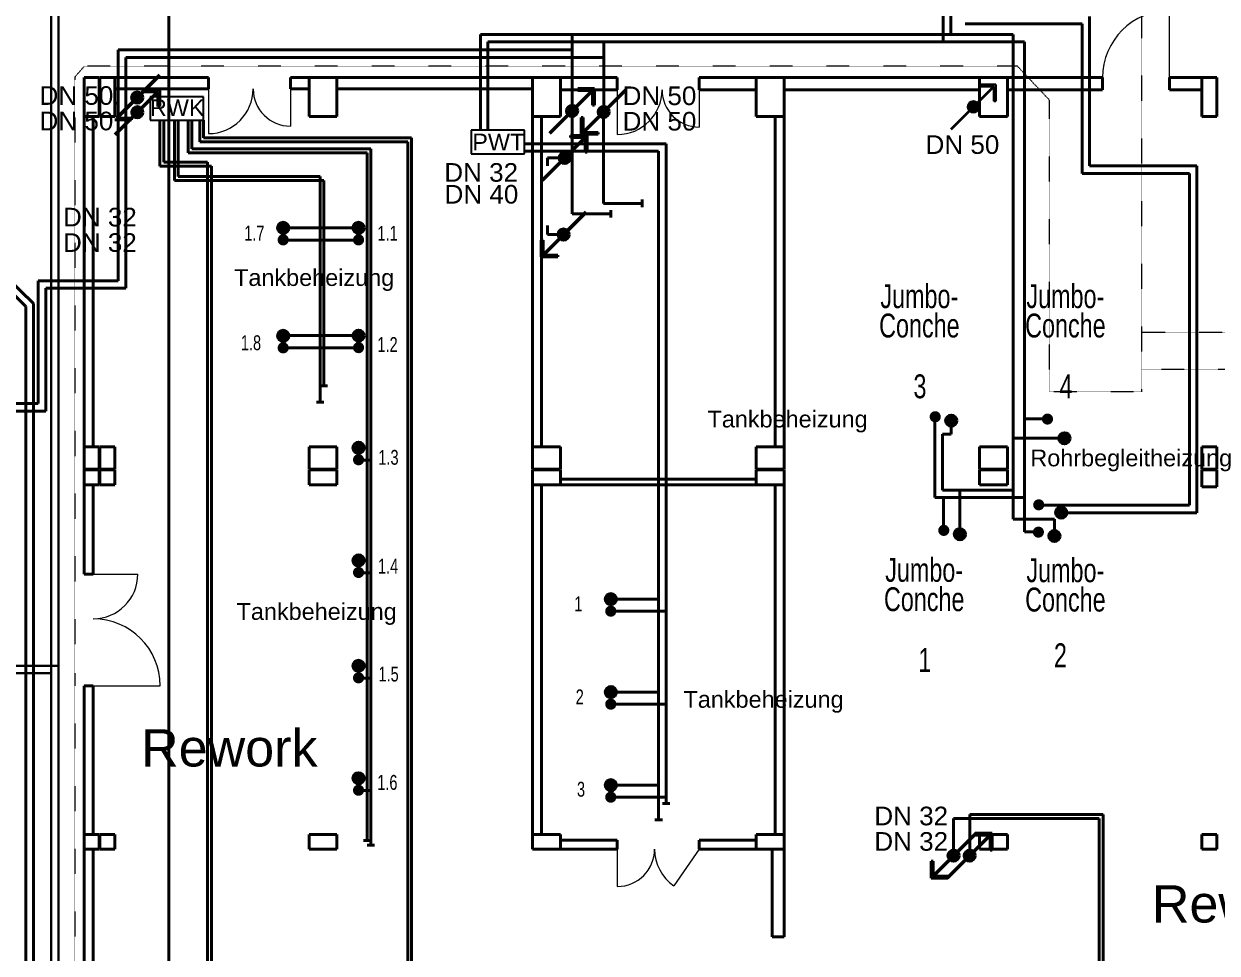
# Model space of a CAD drawing. Header units: millimetres. Extents: x 10546 to 220412, y -33380 to 110888.
# Drawn here: x 48862 to 80892, y 56786 to 81744 of the extents above; entities that cross this region are included whole.
import ezdxf

# ---------------------------------------------------------------- set-up
doc = ezdxf.new("R2010")
doc.units = ezdxf.units.MM
doc.linetypes.add('ACAD_ISO03W100', pattern=[30, 12, -18])
for name, color, linetype, lineweight in [('A03_Türen', 253, 'Continuous', 20), ('A0_Grundriß', 7, 'Continuous', 40), ('A0_Grundriß_Versorgungskanal', 253, 'Continuous', 20), ('Heiz Wasser +35 Prozess R', 30, 'Continuous', 40), ('Heiz Wasser +45 Prozess V', 1, 'Continuous', 40), ('Heiz Wasser +50 -Heizkörper Rücklauff', 241, 'Continuous', 30), ('Heiz Wasser +60 -Heizkörper Vorlauf', 6, 'Continuous', 30), ('Heiz Wasser +70 Klima R (luftung)', 242, 'Continuous', 40), ('Heiz Wasser +70 Prozess R', 242, 'Continuous', 40), ('Heiz Wasser +90 Klima V (luftung)', 22, 'Continuous', 40), ('Heiz Wasser +90 Prozess V', 41, 'Continuous', 40)]:
    doc.layers.add(name, color=color, linetype=linetype, lineweight=lineweight)
doc.layers.add('A06_Text', color=7, linetype='Continuous')
doc.layers.add('A06_Text  -Belegung', color=253, linetype='Continuous')
doc.styles.get("Standard").update_dxf_attribs({"font": 'arial.ttf'})

msp = doc.modelspace()

# ---------------------------------------------------------------- hatches: boundary and pattern name
at = {"layer": 'Heiz Wasser +35 Prozess R'}
h = msp.add_hatch(color=256, dxfattribs=at)
h.dxf.hatch_style = 1
h.paths.add_polyline_path([(63281, 78033, -0.023583), (63271, 78043), (62776, 77547), (62786, 77537)])
h.paths.add_polyline_path([(63933, 78695), (63933, 78295), (63983, 78295), (63983, 78745), (63533, 78745), (63533, 78695)])
h.paths.add_polyline_path([(63923, 78695), (63483, 78254, -0.023583), (63493, 78244), (63933, 78685), (63933, 78695)])
h = msp.add_hatch(color=256, dxfattribs=at)
h.dxf.hatch_style = 1
h.paths.add_polyline_path([(63532, 78143, 0.198912), (63488, 78250), (63276, 78037, 0.668179)])
h.paths.add_polyline_path([(63488, 78250, 0.668179), (63232, 78143, 0.198912), (63276, 78037)])
h = msp.add_hatch(color=256, dxfattribs=at)
h.dxf.hatch_style = 1
h.paths.add_polyline_path([(55674, 76264, 0.198912), (55718, 76158), (55930, 76370, 0.668179)])
h.paths.add_polyline_path([(55718, 76158, 0.668179), (55974, 76264, 0.198912), (55930, 76370)])
h = msp.add_hatch(color=256, dxfattribs=at)
h.dxf.hatch_style = 1
h.paths.add_polyline_path([(57696, 76264, 0.198912), (57740, 76158), (57952, 76370, 0.668179)])
h.paths.add_polyline_path([(57740, 76158, 0.668179), (57996, 76264, 0.198912), (57952, 76370)])
h = msp.add_hatch(color=256, dxfattribs=at)
h.dxf.hatch_style = 1
h.paths.add_polyline_path([(55674, 73364, 0.198912), (55718, 73258), (55930, 73470, 0.668179)])
h.paths.add_polyline_path([(55718, 73258, 0.668179), (55974, 73364, 0.198912), (55930, 73470)])
h = msp.add_hatch(color=256, dxfattribs=at)
h.dxf.hatch_style = 1
h.paths.add_polyline_path([(57696, 73371, 0.198912), (57740, 73265), (57952, 73477, 0.668179)])
h.paths.add_polyline_path([(57740, 73265, 0.668179), (57996, 73371, 0.198912), (57952, 73477)])
h = msp.add_hatch(color=256, dxfattribs=at)
h.dxf.hatch_style = 1
h.paths.add_polyline_path([(57696, 70360, 0.198912), (57740, 70254), (57952, 70466, 0.668179)])
h.paths.add_polyline_path([(57740, 70254, 0.668179), (57996, 70360, 0.198912), (57952, 70466)])
h = msp.add_hatch(color=256, dxfattribs=at)
h.dxf.hatch_style = 1
h.paths.add_polyline_path([(76557, 68619, 0.198912), (76601, 68513), (76813, 68725, 0.668179)])
h.paths.add_polyline_path([(76601, 68513, 0.668179), (76857, 68619, 0.198912), (76813, 68725)])
h = msp.add_hatch(color=256, dxfattribs=at)
h.dxf.hatch_style = 1
h.paths.add_polyline_path([(57696, 67333, 0.198912), (57740, 67227), (57952, 67439, 0.668179)])
h.paths.add_polyline_path([(57740, 67227, 0.668179), (57996, 67333, 0.198912), (57952, 67439)])
h = msp.add_hatch(color=256, dxfattribs=at)
h.dxf.hatch_style = 1
h.paths.add_polyline_path([(57696, 64503, 0.198912), (57740, 64397), (57952, 64609, 0.668179)])
h.paths.add_polyline_path([(57740, 64397, 0.668179), (57996, 64503, 0.198912), (57952, 64609)])
h = msp.add_hatch(color=256, dxfattribs=at)
h.dxf.hatch_style = 1
h.paths.add_polyline_path([(57696, 61483, 0.198912), (57740, 61377), (57952, 61589, 0.668179)])
h.paths.add_polyline_path([(57740, 61377, 0.668179), (57996, 61483, 0.198912), (57952, 61589)])
h = msp.add_hatch(color=256, dxfattribs=at)
h.dxf.hatch_style = 1
h.paths.add_polyline_path([(73918, 59516, -0.023583), (73928, 59506), (74423, 60001), (74413, 60011)])
h.paths.add_polyline_path([(73266, 58854), (73266, 59254), (73216, 59254), (73216, 58804), (73666, 58804), (73666, 58854)])
h.paths.add_polyline_path([(73276, 58854), (73716, 59294, -0.023583), (73706, 59304), (73266, 58864), (73266, 58854)])
h = msp.add_hatch(color=256, dxfattribs=at)
h.dxf.hatch_style = 1
h.paths.add_polyline_path([(73667, 59405, 0.198912), (73711, 59299), (73923, 59511, 0.668179)])
h.paths.add_polyline_path([(73711, 59299, 0.668179), (73967, 59405, 0.198912), (73923, 59511)])
at = {"layer": 'Heiz Wasser +45 Prozess V'}
h = msp.add_hatch(color=256, dxfattribs=at)
h.dxf.hatch_style = 1
h.paths.add_polyline_path([(63450, 76196, -0.023583), (63460, 76186), (63956, 76681), (63946, 76691)])
h.paths.add_polyline_path([(62798, 75534), (62798, 75934), (62748, 75934), (62748, 75484), (63198, 75484), (63198, 75534)])
h.paths.add_polyline_path([(62808, 75534), (63249, 75974, -0.023583), (63239, 75984), (62798, 75544), (62798, 75534)])
h = msp.add_hatch(color=256, dxfattribs=at)
h.dxf.hatch_style = 1
h.paths.add_polyline_path([(63200, 76085, 0.198912), (63243, 75978), (63456, 76191, 0.668179)])
h.paths.add_polyline_path([(63243, 75978, 0.668179), (63500, 76085, 0.198912), (63456, 76191)])
h = msp.add_hatch(color=256, dxfattribs=at)
h.dxf.hatch_style = 1
h.paths.add_polyline_path([(55673, 75941, 0.198912), (55717, 75835), (55930, 76047, 0.668179)])
h.paths.add_polyline_path([(55717, 75835, 0.668179), (55973, 75941, 0.198912), (55930, 76047)])
h = msp.add_hatch(color=256, dxfattribs=at)
h.dxf.hatch_style = 1
h.paths.add_polyline_path([(57696, 75941, 0.198912), (57740, 75835), (57952, 76047, 0.668179)])
h.paths.add_polyline_path([(57740, 75835, 0.668179), (57996, 75941, 0.198912), (57952, 76047)])
h = msp.add_hatch(color=256, dxfattribs=at)
h.dxf.hatch_style = 1
h.paths.add_polyline_path([(55673, 73042, 0.198912), (55717, 72936), (55930, 73148, 0.668179)])
h.paths.add_polyline_path([(55717, 72936, 0.668179), (55973, 73042, 0.198912), (55930, 73148)])
h = msp.add_hatch(color=256, dxfattribs=at)
h.dxf.hatch_style = 1
h.paths.add_polyline_path([(57696, 73048, 0.198912), (57740, 72942), (57952, 73154, 0.668179)])
h.paths.add_polyline_path([(57740, 72942, 0.668179), (57996, 73048, 0.198912), (57952, 73154)])
h = msp.add_hatch(color=256, dxfattribs=at)
h.dxf.hatch_style = 1
h.paths.add_polyline_path([(57696, 70037, 0.198912), (57740, 69931), (57952, 70143, 0.668179)])
h.paths.add_polyline_path([(57740, 69931, 0.668179), (57996, 70037, 0.198912), (57952, 70143)])
h = msp.add_hatch(color=256, dxfattribs=at)
h.dxf.hatch_style = 1
h.paths.add_polyline_path([(75953, 68827, 0.198912), (75997, 68721), (76209, 68933, 0.668179)])
h.paths.add_polyline_path([(75997, 68721, 0.668179), (76253, 68827, 0.198912), (76209, 68933)])
h = msp.add_hatch(color=256, dxfattribs=at)
h.dxf.hatch_style = 1
h.paths.add_polyline_path([(57696, 67010, 0.198912), (57740, 66904), (57952, 67117, 0.668179)])
h.paths.add_polyline_path([(57740, 66904, 0.668179), (57996, 67010, 0.198912), (57952, 67117)])
h = msp.add_hatch(color=256, dxfattribs=at)
h.dxf.hatch_style = 1
h.paths.add_polyline_path([(57696, 64180, 0.198912), (57740, 64074), (57952, 64286, 0.668179)])
h.paths.add_polyline_path([(57740, 64074, 0.668179), (57996, 64180, 0.198912), (57952, 64286)])
h = msp.add_hatch(color=256, dxfattribs=at)
h.dxf.hatch_style = 1
h.paths.add_polyline_path([(57696, 61161, 0.198912), (57740, 61055), (57952, 61267, 0.668179)])
h.paths.add_polyline_path([(57740, 61055, 0.668179), (57996, 61161, 0.198912), (57952, 61267)])
h = msp.add_hatch(color=256, dxfattribs=at)
h.dxf.hatch_style = 1
h.paths.add_polyline_path([(74149, 59294, -0.023583), (74139, 59304), (73644, 58809), (73654, 58799)])
h.paths.add_polyline_path([(74801, 59956), (74801, 59556), (74851, 59556), (74851, 60006), (74401, 60006), (74401, 59956)])
h.paths.add_polyline_path([(74791, 59956), (74351, 59516, -0.023583), (74361, 59506), (74801, 59946), (74801, 59956)])
h = msp.add_hatch(color=256, dxfattribs=at)
h.dxf.hatch_style = 1
h.paths.add_polyline_path([(74400, 59405, 0.198912), (74356, 59511), (74144, 59299, 0.668179)])
h.paths.add_polyline_path([(74356, 59511, 0.668179), (74100, 59405, 0.198912), (74144, 59299)])
at = {"layer": 'Heiz Wasser +50 -Heizkörper Rücklauff'}
h = msp.add_hatch(color=256, dxfattribs=at)
h.dxf.hatch_style = 1
h.paths.add_polyline_path([(74250, 79403, -0.023583), (74240, 79413), (73745, 78918), (73755, 78908)])
h.paths.add_polyline_path([(74902, 80065), (74902, 79665), (74952, 79665), (74952, 80115), (74502, 80115), (74502, 80065)])
h.paths.add_polyline_path([(74892, 80065), (74452, 79625, -0.023583), (74462, 79615), (74902, 80055), (74902, 80065)])
h = msp.add_hatch(color=256, dxfattribs=at)
h.dxf.hatch_style = 1
h.paths.add_polyline_path([(74501, 79514, 0.198912), (74457, 79620), (74245, 79408, 0.668179)])
h.paths.add_polyline_path([(74457, 79620, 0.668179), (74201, 79514, 0.198912), (74245, 79408)])
at = {"layer": 'Heiz Wasser +70 Prozess R'}
h = msp.add_hatch(color=256, dxfattribs=at)
h.dxf.hatch_style = 1
h.paths.add_polyline_path([(52005, 79876, -0.023583), (52015, 79866), (52511, 80361), (52501, 80371)])
h.paths.add_polyline_path([(51353, 79214), (51353, 79614), (51303, 79614), (51303, 79164), (51753, 79164), (51753, 79214)])
h.paths.add_polyline_path([(51363, 79214), (51804, 79654, -0.023583), (51794, 79664), (51353, 79224), (51353, 79214)])
h = msp.add_hatch(color=256, dxfattribs=at)
h.dxf.hatch_style = 1
h.paths.add_polyline_path([(51755, 79765, 0.198912), (51798, 79659), (52011, 79871, 0.668179)])
h.paths.add_polyline_path([(51798, 79659, 0.668179), (52055, 79765, 0.198912), (52011, 79871)])
h = msp.add_hatch(color=256, dxfattribs=at)
h.dxf.hatch_style = 1
h.paths.add_polyline_path([(64527, 79489, -0.023583), (64537, 79479), (65032, 79975), (65022, 79985)])
h.paths.add_polyline_path([(63875, 78828), (63875, 79228), (63825, 79228), (63825, 78778), (64275, 78778), (64275, 78828)])
h.paths.add_polyline_path([(63885, 78828), (64325, 79268, -0.023583), (64315, 79278), (63875, 78838), (63875, 78828)])
h = msp.add_hatch(color=256, dxfattribs=at)
h.dxf.hatch_style = 1
h.paths.add_polyline_path([(64276, 79379, 0.198912), (64320, 79272), (64532, 79485, 0.668179)])
h.paths.add_polyline_path([(64320, 79272, 0.668179), (64576, 79379, 0.198912), (64532, 79485)])
h = msp.add_hatch(color=256, dxfattribs=at)
h.dxf.hatch_style = 1
h.paths.add_polyline_path([(73175, 71192, 0.198912), (73218, 71086), (73431, 71298, 0.668179)])
h.paths.add_polyline_path([(73218, 71086, 0.668179), (73475, 71192, 0.198912), (73431, 71298)])
h = msp.add_hatch(color=256, dxfattribs=at)
h.dxf.hatch_style = 1
h.paths.add_polyline_path([(76188, 71130, 0.198912), (76232, 71024), (76444, 71236, 0.668179)])
h.paths.add_polyline_path([(76232, 71024, 0.668179), (76488, 71130, 0.198912), (76444, 71236)])
h = msp.add_hatch(color=256, dxfattribs=at)
h.dxf.hatch_style = 1
h.paths.add_polyline_path([(73405, 68141, 0.198912), (73449, 68035), (73661, 68247, 0.668179)])
h.paths.add_polyline_path([(73449, 68035, 0.668179), (73705, 68141, 0.198912), (73661, 68247)])
h = msp.add_hatch(color=256, dxfattribs=at)
h.dxf.hatch_style = 1
h.paths.add_polyline_path([(75944, 68093, 0.198912), (75988, 67987), (76200, 68199, 0.668179)])
h.paths.add_polyline_path([(75988, 67987, 0.668179), (76244, 68093, 0.198912), (76200, 68199)])
h = msp.add_hatch(color=256, dxfattribs=at)
h.dxf.hatch_style = 1
h.paths.add_polyline_path([(64468, 66293, 0.198912), (64511, 66187), (64724, 66399, 0.668179)])
h.paths.add_polyline_path([(64511, 66187, 0.668179), (64768, 66293, 0.198912), (64724, 66399)])
h = msp.add_hatch(color=256, dxfattribs=at)
h.dxf.hatch_style = 1
h.paths.add_polyline_path([(64468, 63796, 0.198912), (64511, 63690), (64724, 63902, 0.668179)])
h.paths.add_polyline_path([(64511, 63690, 0.668179), (64768, 63796, 0.198912), (64724, 63902)])
h = msp.add_hatch(color=256, dxfattribs=at)
h.dxf.hatch_style = 1
h.paths.add_polyline_path([(64468, 61297, 0.198912), (64511, 61191), (64724, 61403, 0.668179)])
h.paths.add_polyline_path([(64511, 61191, 0.668179), (64768, 61297, 0.198912), (64724, 61403)])
at = {"layer": 'Heiz Wasser +90 Prozess V'}
h = msp.add_hatch(color=256, dxfattribs=at)
h.dxf.hatch_style = 1
h.paths.add_polyline_path([(51808, 79259, -0.023583), (51798, 79269), (51303, 78774), (51313, 78764)])
h.paths.add_polyline_path([(52460, 79921), (52460, 79521), (52510, 79521), (52510, 79971), (52060, 79971), (52060, 79921)])
h.paths.add_polyline_path([(52450, 79921), (52010, 79481, -0.023583), (52020, 79471), (52460, 79911), (52460, 79921)])
h = msp.add_hatch(color=256, dxfattribs=at)
h.dxf.hatch_style = 1
h.paths.add_polyline_path([(63477, 79294, -0.023583), (63467, 79304), (62972, 78809), (62982, 78799)])
h.paths.add_polyline_path([(64129, 79956), (64129, 79556), (64179, 79556), (64179, 80006), (63729, 80006), (63729, 79956)])
h.paths.add_polyline_path([(64119, 79956), (63679, 79516, -0.023583), (63689, 79506), (64129, 79946), (64129, 79956)])
h = msp.add_hatch(color=256, dxfattribs=at)
h.dxf.hatch_style = 1
h.paths.add_polyline_path([(52059, 79370, 0.198912), (52015, 79476), (51803, 79264, 0.668179)])
h.paths.add_polyline_path([(52015, 79476, 0.668179), (51759, 79370, 0.198912), (51803, 79264)])
h = msp.add_hatch(color=256, dxfattribs=at)
h.dxf.hatch_style = 1
h.paths.add_polyline_path([(63728, 79405, 0.198912), (63684, 79511), (63472, 79299, 0.668179)])
h.paths.add_polyline_path([(63684, 79511, 0.668179), (63428, 79405, 0.198912), (63472, 79299)])
h = msp.add_hatch(color=256, dxfattribs=at)
h.dxf.hatch_style = 1
h.paths.add_polyline_path([(73605, 71088, 0.198912), (73649, 70982), (73861, 71194, 0.668179)])
h.paths.add_polyline_path([(73649, 70982, 0.668179), (73905, 71088, 0.198912), (73861, 71194)])
h = msp.add_hatch(color=256, dxfattribs=at)
h.dxf.hatch_style = 1
h.paths.add_polyline_path([(76643, 70614, 0.198912), (76687, 70508), (76899, 70720, 0.668179)])
h.paths.add_polyline_path([(76687, 70508, 0.668179), (76943, 70614, 0.198912), (76899, 70720)])
h = msp.add_hatch(color=256, dxfattribs=at)
h.dxf.hatch_style = 1
h.paths.add_polyline_path([(73836, 68037, 0.198912), (73880, 67931), (74092, 68143, 0.668179)])
h.paths.add_polyline_path([(73880, 67931, 0.668179), (74136, 68037, 0.198912), (74092, 68143)])
h = msp.add_hatch(color=256, dxfattribs=at)
h.dxf.hatch_style = 1
h.paths.add_polyline_path([(76375, 67989, 0.198912), (76419, 67883), (76631, 68095, 0.668179)])
h.paths.add_polyline_path([(76419, 67883, 0.668179), (76675, 67989, 0.198912), (76631, 68095)])
h = msp.add_hatch(color=256, dxfattribs=at)
h.dxf.hatch_style = 1
h.paths.add_polyline_path([(64467, 65971, 0.198912), (64511, 65864), (64723, 66077, 0.668179)])
h.paths.add_polyline_path([(64511, 65864, 0.668179), (64767, 65971, 0.198912), (64723, 66077)])
h = msp.add_hatch(color=256, dxfattribs=at)
h.dxf.hatch_style = 1
h.paths.add_polyline_path([(64467, 63473, 0.198912), (64511, 63367), (64723, 63579, 0.668179)])
h.paths.add_polyline_path([(64511, 63367, 0.668179), (64767, 63473, 0.198912), (64723, 63579)])
h = msp.add_hatch(color=256, dxfattribs=at)
h.dxf.hatch_style = 1
h.paths.add_polyline_path([(64467, 60975, 0.198912), (64511, 60869), (64723, 61081, 0.668179)])
h.paths.add_polyline_path([(64511, 60869, 0.668179), (64767, 60975, 0.198912), (64723, 61081)])

# ---------------------------------------------------------------- linework, layer by layer
at = {"layer": 'A03_Türen'}
for p, q in [((79617, 80302), (79617, 82102)), ((53817, 79997), (53817, 78797)), ((56017, 79997), (56017, 78997)), ((64792, 79972), (64792, 78772)), ((66992, 79972), (66992, 78972)), ((50722, 66967), (51921, 66967)), ((50722, 63967), (52522, 63967)), ((64792, 59577), (64792, 58577)), ((66992, 59577), (66308, 58591))]:
    msp.add_line(p, q, dxfattribs=at)
for centre, radius, start, end in [((79617, 80302), 1800, 90, 180), ((53817, 79997), 1200, 270, 0), ((56017, 79997), 1000, 180, 270), ((64792, 79972), 1200, 270, 0), ((66992, 79972), 1000, 180, 270), ((50722, 66967), 1200, 270.0191, 0), ((50722, 63967), 1800, 0, 90), ((64792, 59577), 1000, 270, 0), ((66992, 59577), 1200, 180, 235.245)]:
    msp.add_arc(centre, radius, start, end, dxfattribs=at)
at = {"layer": 'A06_Text'}
for p, q in [((53688, 79787), (52255, 79787)), ((52255, 79787), (52255, 79153)), ((53688, 79153), (53688, 79787)), ((52255, 79153), (53688, 79153)), ((62301, 78885), (60868, 78885)), ((60868, 78885), (60868, 78251)), ((62301, 78251), (62301, 78885)), ((60868, 78251), (62301, 78251))]:
    msp.add_line(p, q, dxfattribs=at)
at = {"layer": 'A0_Grundriß'}
for p, q in [((50882, 80302), (50482, 80302)), ((50482, 80302), (50482, 79252)), ((50882, 79252), (50882, 80302)), ((51302, 80302), (50902, 80302)), ((50902, 80302), (50902, 79252)), ((51302, 80302), (53817, 80302)), ((51302, 79252), (51302, 80302)), ((53817, 79997), (53817, 80302)), ((56017, 79997), (56017, 80302)), ((56017, 80302), (64792, 80302)), ((57267, 80302), (56517, 80302)), ((56517, 80302), (56517, 79252)), ((57267, 79252), (57267, 80302)), ((63267, 80302), (62517, 80302)), ((62517, 80302), (62517, 79252)), ((63267, 79252), (63267, 80302)), ((64792, 79972), (64792, 80302)), ((66992, 79972), (66992, 80302)), ((66992, 80302), (77817, 80302)), ((69267, 80302), (68517, 80302)), ((68517, 80302), (68517, 79252)), ((69267, 79252), (69267, 80302)), ((75267, 80302), (74517, 80302)), ((74517, 80302), (74517, 79252)), ((75267, 79252), (75267, 80302)), ((77817, 79972), (77817, 80302)), ((79617, 79972), (79617, 80302)), ((79617, 80302), (80482, 80302)), ((80882, 80302), (80482, 80302)), ((80482, 80302), (80482, 79252)), ((80882, 79252), (80882, 80302)), ((51302, 79997), (53817, 79997)), ((56017, 79997), (56517, 79997)), ((57267, 79997), (62517, 79997)), ((63267, 79972), (64792, 79972)), ((66992, 79972), (68517, 79972)), ((69267, 79972), (69357, 79972)), ((69267, 79972), (74517, 79972)), ((69720, 79972), (69789, 79972)), ((75267, 79972), (77817, 79972)), ((79617, 79972), (80482, 79972)), ((50482, 66967), (50482, 79252)), ((50482, 66967), (50482, 79252)), ((50482, 79252), (50882, 79252)), ((50722, 70387), (50722, 79252)), ((50902, 79252), (51302, 79252)), ((56517, 79252), (57267, 79252)), ((62517, 70387), (62517, 79252)), ((62517, 70387), (62517, 79252)), ((62517, 79252), (63267, 79252)), ((62757, 70387), (62757, 79252)), ((68517, 79252), (69267, 79252)), ((69027, 70387), (69027, 79252)), ((69267, 70387), (69267, 79252)), ((69267, 70387), (69267, 79252)), ((74517, 79252), (75267, 79252)), ((80482, 79252), (80882, 79252)), ((50482, 69787), (50482, 70387)), ((50482, 70387), (50882, 70387)), ((50882, 70387), (50882, 69787)), ((51302, 70387), (50902, 70387)), ((50902, 70387), (50902, 69787)), ((51302, 69787), (51302, 70387)), ((57267, 70387), (56517, 70387)), ((56517, 70387), (56517, 69787)), ((57267, 69787), (57267, 70387)), ((63267, 70387), (62517, 70387)), ((62517, 70387), (62517, 69787)), ((63267, 69787), (63267, 70387)), ((69267, 70387), (68517, 70387)), ((68517, 70387), (68517, 69787)), ((69267, 69787), (69267, 70387)), ((75267, 70387), (74517, 70387)), ((74517, 70387), (74517, 69787)), ((75267, 69787), (75267, 70387)), ((80882, 70387), (80482, 70387)), ((80482, 70387), (80482, 69787)), ((80882, 69787), (80882, 70387)), ((50882, 69787), (50482, 69787)), ((50882, 69767), (50482, 69767)), ((50482, 69767), (50482, 69367)), ((50882, 69367), (50882, 69767)), ((50902, 69787), (51302, 69787)), ((51302, 69767), (50902, 69767)), ((50902, 69767), (50902, 69367)), ((51302, 69367), (51302, 69767)), ((56517, 69787), (57267, 69787)), ((57267, 69767), (56517, 69767)), ((56517, 69767), (56517, 69367)), ((57267, 69367), (57267, 69767)), ((62517, 69787), (63267, 69787)), ((63267, 69767), (62517, 69767)), ((62517, 69767), (62517, 69367)), ((63267, 69367), (63267, 69767)), ((68517, 69517), (63267, 69517)), ((68517, 69787), (69267, 69787)), ((69267, 69767), (68517, 69767)), ((68517, 69767), (68517, 69367)), ((69267, 69367), (69267, 69767)), ((74517, 69787), (75267, 69787)), ((75267, 69767), (74517, 69767)), ((74517, 69767), (74517, 69367)), ((75267, 69367), (75267, 69767)), ((80482, 69787), (80882, 69787)), ((80882, 69767), (80482, 69767)), ((80482, 69767), (80482, 69312)), ((80882, 69312), (80882, 69767)), ((50482, 69367), (50882, 69367)), ((50722, 66967), (50722, 69367)), ((50902, 69367), (51302, 69367)), ((56517, 69367), (57267, 69367)), ((62517, 69367), (62517, 59977)), ((62517, 69367), (63267, 69367)), ((62757, 69367), (62757, 59977)), ((63267, 69367), (68517, 69367)), ((68517, 69367), (69267, 69367)), ((69027, 69367), (69027, 59977)), ((69267, 69367), (69267, 57227)), ((74517, 69367), (75267, 69367)), ((80482, 69312), (80882, 69312)), ((50482, 66967), (50722, 66967)), ((50482, 63967), (50722, 63967)), ((50482, 50187), (50482, 63967)), ((50722, 59977), (50722, 63967)), ((50882, 59977), (50482, 59977)), ((50482, 59977), (50482, 59577)), ((50882, 59577), (50882, 59977)), ((51302, 59977), (50902, 59977)), ((50902, 59977), (50902, 59577)), ((51302, 59577), (51302, 59977)), ((57267, 59977), (56517, 59977)), ((56517, 59977), (56517, 59577)), ((57267, 59577), (57267, 59977)), ((63267, 59977), (62517, 59977)), ((62517, 59977), (62517, 59577)), ((63267, 59577), (63267, 59977)), ((69267, 59977), (68517, 59977)), ((68517, 59977), (68517, 59577)), ((69267, 59577), (69267, 59977)), ((75267, 59977), (74517, 59977)), ((74517, 59977), (74517, 59577)), ((75267, 59577), (75267, 59977)), ((80882, 59977), (80482, 59977)), ((80482, 59977), (80482, 59577)), ((80882, 59577), (80882, 59977)), ((50482, 59577), (50882, 59577)), ((50722, 50187), (50722, 59577)), ((50902, 59577), (51302, 59577)), ((56517, 59577), (57267, 59577)), ((62517, 59577), (63267, 59577)), ((63267, 59817), (64792, 59817)), ((63267, 59577), (64792, 59577)), ((64792, 59577), (64792, 59817)), ((66992, 59577), (66992, 59817)), ((66992, 59817), (68517, 59817)), ((66992, 59577), (68517, 59577)), ((68517, 59577), (69267, 59577)), ((68947, 59577), (68947, 57227)), ((74517, 59577), (75267, 59577)), ((80482, 59577), (80882, 59577)), ((68947, 57227), (69267, 57227))]:
    msp.add_line(p, q, dxfattribs=at)
at = {"layer": 'A0_Grundriß_Versorgungskanal', "linetype": 'ACAD_ISO03W100', "ltscale": 0.3}
for p, q in [((78862, 89527), (78862, 71859)), ((50482, 80606), (50233, 80317)), ((75532, 80606), (50482, 80606)), ((76393, 79695), (75532, 80606)), ((50233, 80317), (50233, 64303)), ((76393, 71859), (76393, 79695)), ((129086, 73459), (78862, 73459)), ((128903, 72459), (78862, 72459)), ((78862, 71859), (76393, 71859)), ((50233, 64303), (50233, 26967))]:
    msp.add_line(p, q, dxfattribs=at)
at = {"layer": 'Heiz Wasser +35 Prozess R'}
for p, q in [((52753, 82726), (52753, 50377)), ((77467, 81944), (77467, 77929)), ((52516, 79153), (52516, 77925)), ((52906, 79153), (52906, 77540)), ((53270, 79153), (53270, 78283)), ((53588, 79153), (53588, 78579)), ((53588, 78579), (59168, 78579)), ((59168, 78579), (59168, 50737)), ((63923, 78695), (62776, 77547)), ((63933, 78685), (62786, 77537)), ((63983, 78745), (63533, 78745)), ((63533, 78695), (63533, 78745)), ((63533, 78695), (63933, 78695)), ((63933, 78295), (63933, 78695)), ((63983, 78745), (63983, 78295)), ((53270, 78283), (58077, 78283)), ((58077, 78283), (58077, 59809)), ((63983, 78295), (63933, 78295)), ((52516, 77925), (53895, 77925)), ((53895, 77925), (53895, 50687)), ((63232, 78143), (62920, 78143)), ((62920, 77934), (62920, 78143)), ((77467, 77929), (80350, 77929)), ((80350, 77929), (80350, 68615)), ((52906, 77540), (56913, 77540)), ((56913, 77540), (56913, 72024)), ((55974, 76264), (57696, 76264)), ((55974, 73371), (57696, 73371)), ((56813, 72024), (57013, 72024)), ((57996, 70354), (58077, 70354)), ((80350, 68615), (76710, 68615)), ((57996, 67329), (58077, 67329)), ((57996, 64496), (58077, 64496)), ((57996, 61483), (58077, 61483)), ((73817, 60406), (77729, 60406)), ((73817, 60406), (73817, 59405)), ((77729, 60406), (77729, 51169)), ((73266, 58864), (74413, 60011)), ((73276, 58854), (74423, 60001)), ((57977, 59809), (58177, 59809)), ((73216, 58804), (73216, 59254)), ((73216, 59254), (73266, 59254)), ((73266, 59254), (73266, 58854)), ((73216, 58804), (73666, 58804)), ((73666, 58854), (73266, 58854)), ((73666, 58854), (73666, 58804))]:
    msp.add_line(p, q, dxfattribs=at)
for centre in [(63382, 78143), (55824, 76264), (57846, 76264), (55824, 73364), (57846, 73371), (57846, 70360), (76707, 68619), (57846, 67333), (57846, 64503), (57846, 61483), (73817, 59405)]:
    msp.add_circle(centre, 150, dxfattribs=at)
at = {"layer": 'Heiz Wasser +45 Prozess V'}
for p, q in [((74130, 81744), (77267, 81744)), ((77267, 81744), (77267, 77729)), ((52616, 79153), (52616, 78025)), ((53006, 79153), (53006, 77640)), ((53370, 79153), (53370, 78383)), ((53688, 79153), (53688, 78679)), ((53688, 78679), (59268, 78679)), ((59268, 78679), (59268, 50638)), ((53370, 78383), (58177, 78383)), ((58177, 78383), (58177, 59682)), ((52616, 78025), (53795, 78025)), ((53795, 78025), (53795, 50537)), ((53006, 77640), (56813, 77640)), ((56813, 77640), (56813, 71582)), ((77267, 77729), (80150, 77729)), ((80150, 77729), (80150, 68815)), ((62798, 75544), (63946, 76691)), ((62808, 75534), (63956, 76681)), ((62920, 76327), (62920, 76085)), ((55968, 75937), (57709, 75937)), ((62748, 75484), (62748, 75934)), ((62748, 75934), (62798, 75934)), ((62798, 75934), (62798, 75534)), ((63200, 76085), (62920, 76085)), ((62748, 75484), (63198, 75484)), ((63198, 75534), (62798, 75534)), ((63198, 75534), (63198, 75484)), ((55968, 73044), (57709, 73044)), ((56713, 71582), (56913, 71582)), ((57996, 70027), (58177, 70027)), ((80150, 68815), (76101, 68815)), ((57996, 67002), (58177, 67002)), ((57996, 64170), (58177, 64170)), ((57996, 61157), (58177, 61157)), ((74250, 60506), (74250, 59405)), ((74250, 60506), (77829, 60506)), ((77829, 60506), (77829, 51169)), ((74791, 59956), (73644, 58809)), ((74801, 59946), (73654, 58799)), ((74851, 60006), (74401, 60006)), ((74401, 59956), (74401, 60006)), ((74401, 59956), (74801, 59956)), ((74801, 59556), (74801, 59956)), ((74851, 60006), (74851, 59556)), ((58077, 59682), (58277, 59682)), ((74851, 59556), (74801, 59556))]:
    msp.add_line(p, q, dxfattribs=at)
for centre in [(63350, 76085), (74250, 59405)]:
    msp.add_circle(centre, 150, dxfattribs=at)
at = {"layer": 'Heiz Wasser +50 -Heizkörper Rücklauff'}
for p, q in [((49591, 23494), (49591, 88769)), ((74952, 80115), (74502, 80115)), ((74502, 80065), (74502, 80115)), ((74952, 80115), (74952, 79665)), ((74892, 80065), (73745, 78918)), ((74902, 80055), (73755, 78908)), ((74502, 80065), (74902, 80065)), ((74902, 79665), (74902, 80065)), ((74952, 79665), (74902, 79665)), ((46998, 64305), (49591, 64305))]:
    msp.add_line(p, q, dxfattribs=at)
msp.add_circle((74351, 79514), 150, dxfattribs=at)
at = {"layer": 'Heiz Wasser +60 -Heizkörper Vorlauf'}
for p, q in [((49791, 23694), (49791, 88971)), ((46798, 64505), (49791, 64505))]:
    msp.add_line(p, q, dxfattribs=at)
at = {"layer": 'Heiz Wasser +70 Klima R (luftung)'}
for p, q in [((64426, 79529), (64426, 81258)), ((51596, 80843), (64426, 80843)), ((51596, 74645), (51596, 80843)), ((49450, 74645), (49450, 71345)), ((51596, 74645), (49450, 74645)), ((49450, 71345), (33848, 71345))]:
    msp.add_line(p, q, dxfattribs=at)
at = {"layer": 'Heiz Wasser +70 Prozess R'}
for p, q in [((73541, 81258), (73541, 85430)), ((61316, 81258), (75720, 81258)), ((61316, 78895), (61316, 81258)), ((75720, 81258), (75720, 69021)), ((51353, 79224), (52501, 80371)), ((51363, 79214), (52511, 80361)), ((63875, 78838), (65022, 79985)), ((63885, 78828), (65032, 79975)), ((51303, 79614), (51353, 79614)), ((51303, 79164), (51753, 79164)), ((51753, 79214), (51353, 79214)), ((51753, 79214), (51753, 79164)), ((63825, 78778), (63825, 79228)), ((63825, 79228), (63875, 79228)), ((63875, 79228), (63875, 78828)), ((64421, 79229), (64421, 76923)), ((64275, 78828), (63875, 78828)), ((64275, 78828), (64275, 78778)), ((63825, 78778), (64275, 78778)), ((65901, 78323), (62301, 78323)), ((65901, 78323), (65901, 60369)), ((64421, 76923), (65461, 76923)), ((65461, 76823), (65461, 77023)), ((48208, 74851), (48918, 74154)), ((48918, 74154), (48918, 47969)), ((73318, 69021), (73318, 71194)), ((76190, 71135), (75720, 71135)), ((75720, 69021), (73318, 69021)), ((73550, 68287), (73550, 69021)), ((75720, 69021), (75720, 68101)), ((75720, 68101), (75955, 68101)), ((64768, 66293), (65901, 66293)), ((64768, 63796), (65901, 63796)), ((64768, 61297), (65901, 61297)), ((65801, 60369), (66001, 60369))]:
    msp.add_line(p, q, dxfattribs=at)
for centre in [(51905, 79765), (64426, 79379), (64618, 66293), (64618, 63796), (64618, 61297)]:
    msp.add_circle(centre, 150, dxfattribs=at)
at = {"layer": 'Heiz Wasser +90 Klima V (luftung)'}
for p, q in [((63578, 79555), (63578, 81458)), ((51396, 81043), (63578, 81043)), ((51396, 74845), (51396, 81043)), ((51396, 74845), (49250, 74845)), ((49250, 74845), (49250, 71545)), ((49250, 71545), (34420, 71545))]:
    msp.add_line(p, q, dxfattribs=at)
at = {"layer": 'Heiz Wasser +90 Prozess V'}
for p, q in [((73741, 81458), (73741, 85430)), ((61116, 81458), (75420, 81458)), ((61116, 78895), (61116, 81458)), ((75420, 81458), (75420, 69221)), ((52450, 79921), (51303, 78774)), ((52460, 79911), (51313, 78764)), ((52510, 79971), (52060, 79971)), ((52060, 79921), (52060, 79971)), ((52060, 79921), (52460, 79921)), ((52460, 79521), (52460, 79921)), ((52510, 79971), (52510, 79521)), ((64119, 79956), (62972, 78809)), ((64129, 79946), (62982, 78799)), ((64179, 80006), (63729, 80006)), ((63729, 79956), (63729, 80006)), ((63729, 79956), (64129, 79956)), ((64129, 79556), (64129, 79956)), ((64179, 80006), (64179, 79556)), ((52510, 79521), (52460, 79521)), ((64179, 79556), (64129, 79556)), ((63578, 79255), (63578, 76641)), ((66101, 78523), (62301, 78523)), ((66101, 78523), (66101, 60801)), ((63578, 76641), (64617, 76641)), ((64617, 76541), (64617, 76741)), ((48408, 74935), (49118, 74238)), ((49118, 74238), (49118, 48169)), ((73757, 70722), (73757, 70937)), ((73518, 69221), (73518, 70722)), ((73518, 70722), (73757, 70722)), ((76643, 70614), (75420, 70614)), ((75420, 69221), (73518, 69221)), ((73986, 68187), (73986, 69221)), ((75420, 68442), (75420, 69221)), ((76525, 68442), (75420, 68442)), ((76525, 68139), (76525, 68442)), ((64766, 65968), (66101, 65968)), ((64766, 63471), (66101, 63471)), ((64766, 60973), (66101, 60973)), ((66001, 60801), (66201, 60801))]:
    msp.add_line(p, q, dxfattribs=at)
for centre in [(51909, 79370), (63578, 79405), (73755, 71088), (76793, 70614), (73986, 68037), (76525, 67989)]:
    msp.add_circle(centre, 150, dxfattribs=at)

# ---------------------------------------------------------------- texts
at = {"layer": 'A06_Text'}
for s, p in [('RWK', (52246, 79266)), ('PWT', (60899, 78345))]:
    msp.add_text(s, height=450, dxfattribs=at).set_placement(p)
at = {"layer": 'A06_Text', "lineweight": 25}
for p in [(52009, 61799), (79140, 57609)]:
    msp.add_text('Rework', height=1000, dxfattribs=at).set_placement(p)
at = {"layer": 'A06_Text  -Belegung', "width": 0.7}
for s, height, p in [('1.7', 400, (54777, 75924)), ('1.1', 400, (58352, 75919)), ('Jumbo-', 641.2, (71853, 74109)), ('Jumbo-', 641.2, (75773, 74109)), ('Conche', 641.2, (71819, 73321)), ('Conche', 641.2, (75739, 73321)), ('1.8', 400, (54687, 72980)), ('1.2', 400, (58352, 72932)), ('3', 641, (72741, 71689)), ('4', 641, (76661, 71689)), ('1.3', 400, (58377, 69902)), ('1.4', 400, (58367, 66982)), ('Jumbo-', 641.2, (71983, 66759)), ('Jumbo-', 641.2, (75773, 66749)), ('Conche', 641.2, (71949, 65971)), ('Conche', 641.2, (75739, 65961)), ('1', 400, (63639, 65969)), ('2', 641, (76511, 64466)), ('1', 641, (72871, 64339)), ('1.5', 400, (58380, 64082)), ('2', 400, (63674, 63469)), ('1.6', 400, (58347, 61172)), ('3', 400, (63709, 60989))]:
    msp.add_text(s, height=height, dxfattribs=at).set_placement(p)
at = {"layer": 'Heiz Wasser +35 Prozess R'}
for p in [(60148, 77504), (71691, 60220)]:
    msp.add_text('DN 32', height=500, dxfattribs=at).set_placement(p)
at = {"layer": 'Heiz Wasser +45 Prozess V'}
for s, p in [('DN 40', (60155, 76917)), ('DN 32', (71691, 59537))]:
    msp.add_text(s, height=500, dxfattribs=at).set_placement(p)
at = {"layer": 'Heiz Wasser +45 Prozess V', "char_height": 450, "attachment_point": 1}
for insert in [(54505, 75155), (54572, 66187), (66568, 63827)]:
    msp.add_mtext_dynamic_manual_height_columns('Tankbeheizung', width=4649.09, gutter_width=1480, heights=[830], dxfattribs=dict(at, insert=insert))
at = {"layer": 'Heiz Wasser +45 Prozess V'}
note = msp.add_mtext_dynamic_manual_height_columns('Rohrbegleitheizung\\P', width=6994.62, gutter_width=1480, heights=[715, 0], dxfattribs=dict(at, insert=(75878, 70311), char_height=450, attachment_point=1))
at = {"layer": 'Heiz Wasser +50 -Heizkörper Rücklauff'}
for s, p in [('DN 50', (73066, 78251)), ('DN 32', (49914, 76304))]:
    msp.add_text(s, height=500, dxfattribs=at).set_placement(p)
at = {"layer": 'Heiz Wasser +60 -Heizkörper Vorlauf'}
msp.add_text('DN 32', height=500, dxfattribs=at).set_placement((49914, 75620))
at = {"layer": 'Heiz Wasser +70 Prozess R'}
for p in [(49284, 79569), (64934, 78879)]:
    msp.add_text('DN 50', height=500, dxfattribs=at).set_placement(p)
at = {"layer": 'Heiz Wasser +90 Prozess V'}
for p in [(64934, 79562), (49284, 78885)]:
    msp.add_text('DN 50', height=500, dxfattribs=at).set_placement(p)
at = {"layer": 'Heiz Wasser +90 Prozess V', "insert": (67213, 71355), "char_height": 450, "attachment_point": 1}
msp.add_mtext_dynamic_manual_height_columns('Tankbeheizung', width=4649.09, gutter_width=1480, heights=[830], dxfattribs=at)

doc.saveas('drawing.dxf')
